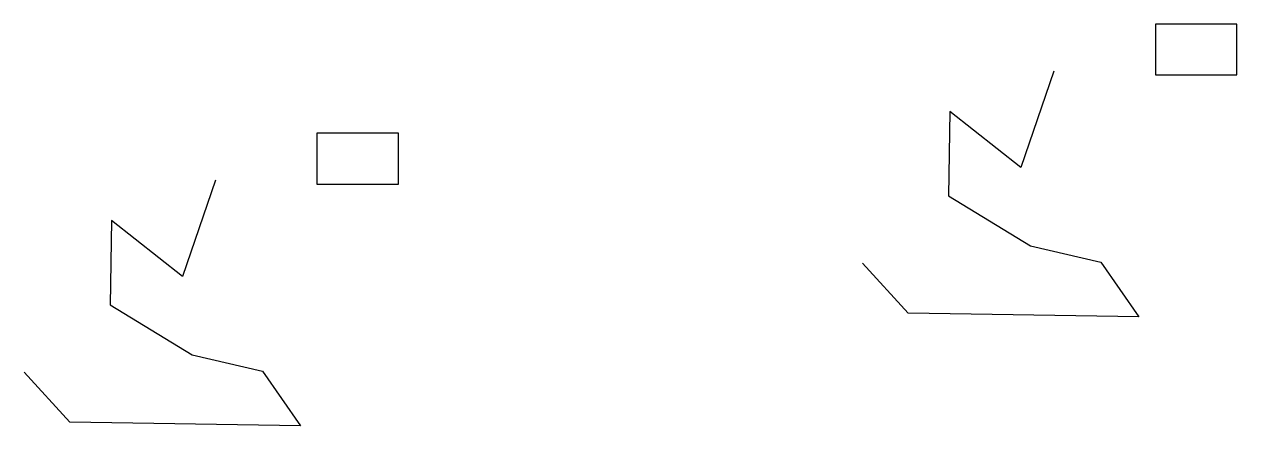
# Model space of a CAD drawing. Extents: x 186 to 1469, y 128 to 553.
import ezdxf

# ---------------------------------------------------------------- set-up
doc = ezdxf.new("R2010")
doc.units = 0

msp = doc.modelspace()

# ---------------------------------------------------------------- linework, layer by layer
at = {"layer": 'Layer 0', "color": 5}
for points in [[(1382.977051, 553.346924), (1382.977051, 499.591339), (1469.144165, 499.591339), (1469.144165, 553.346924), (1382.977051, 553.346924)], [(1275.46582, 503.543945), (1240.682861, 401.566376), (1165.58313, 460.855652), (1164.002075, 371.526489), (1250.959717, 318.561401), (1325.268921, 301.169861), (1365.585571, 243.461639), (1121.313721, 247.414246), (1073.091797, 300.379333)], [(495.539917, 437.831665), (495.539917, 384.07608), (581.70697, 384.07608), (581.70697, 437.831665), (495.539917, 437.831665)], [(388.028687, 388.028687), (353.245636, 286.051117), (278.145905, 345.340393), (276.56485, 256.01123), (363.522461, 203.046143), (437.831696, 185.654617), (478.148376, 127.946388), (233.876556, 131.899002), (185.654617, 184.86409)]]:
    msp.add_lwpolyline(points, dxfattribs=at)

doc.saveas('drawing.dxf')
